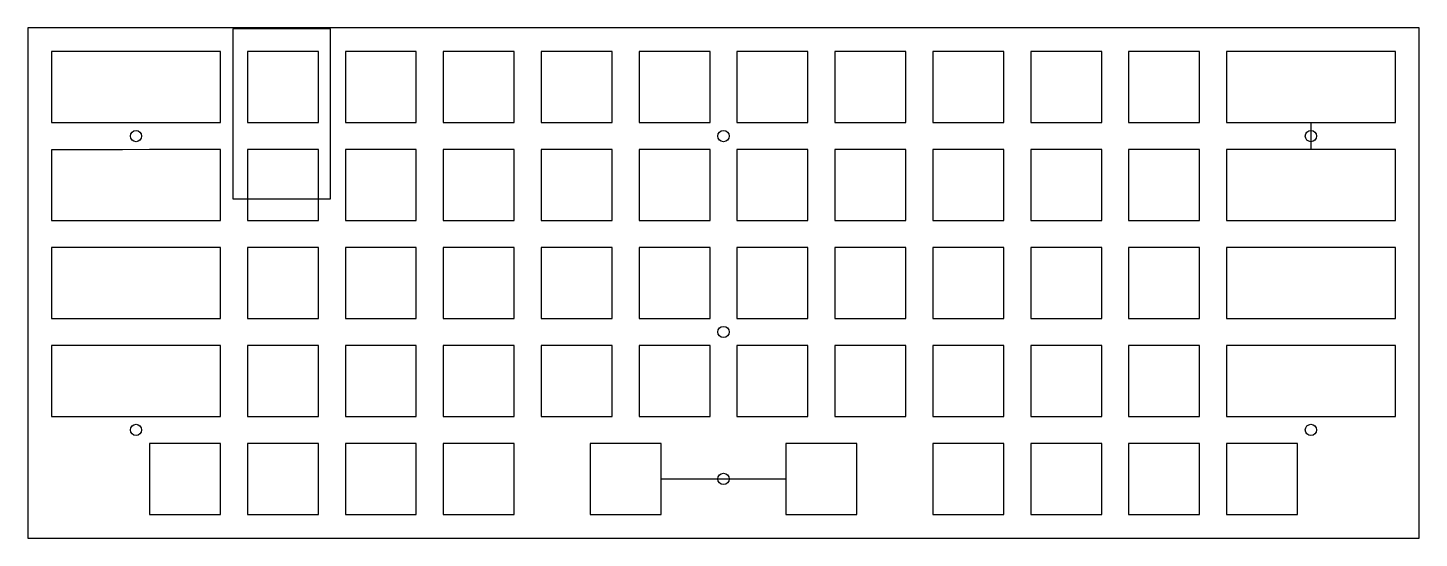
# Model space of a CAD drawing. Header units: millimetres. Extents: x 0 to 271, y 0 to 99.
import ezdxf

# ---------------------------------------------------------------- set-up
doc = ezdxf.new("R2010")
doc.units = ezdxf.units.MM
doc.layers.get('0').update_dxf_attribs({"linetype": 'CONTINUOUS'})

msp = doc.modelspace()

# ---------------------------------------------------------------- linework, layer by layer
for p, q in [((249.74, 80.92), (249.74, 75.67)), ((123.29, 11.62), (147.59, 11.62))]:
    msp.add_line(p, q)
for points in [[(270.79, 99.34), (0.09, 99.34), (0.09, 0.09), (270.79, 0.09)], [(58.96, 99.12), (39.96, 99.12), (39.96, 66.12), (58.96, 66.12)], [(4.72, 80.92), (18.52, 80.92), (23.77, 80.92), (37.57, 80.92), (37.57, 94.72), (23.77, 94.72), (18.52, 94.72), (4.72, 94.72)], [(42.82, 80.92), (56.62, 80.92), (56.62, 94.72), (42.82, 94.72)], [(61.87, 80.92), (75.67, 80.92), (75.67, 94.72), (61.87, 94.72)], [(80.92, 80.92), (94.72, 80.92), (94.72, 94.72), (80.92, 94.72)], [(99.97, 80.92), (113.77, 80.92), (113.77, 94.72), (99.97, 94.72)], [(119.02, 80.92), (132.82, 80.92), (132.82, 94.72), (119.02, 94.72)], [(138.07, 80.92), (151.87, 80.92), (151.87, 94.72), (138.07, 94.72)], [(157.12, 80.92), (170.92, 80.92), (170.92, 94.72), (157.12, 94.72)], [(176.17, 80.92), (189.97, 80.92), (189.97, 94.72), (176.17, 94.72)], [(195.22, 80.92), (209.02, 80.92), (209.02, 94.72), (195.22, 94.72)], [(214.27, 80.92), (228.07, 80.92), (228.07, 94.72), (214.27, 94.72)], [(233.32, 80.92), (247.12, 80.92), (252.37, 80.92), (266.17, 80.92), (266.17, 94.72), (252.37, 94.72), (247.12, 94.72), (233.32, 94.72)], [(4.72, 61.87), (18.52, 61.87), (23.77, 61.87), (37.57, 61.87), (37.57, 75.67), (23.77, 75.67), (18.52, 75.65), (4.72, 75.65)], [(42.82, 61.87), (56.62, 61.87), (56.62, 75.67), (42.82, 75.67)], [(61.87, 61.87), (75.67, 61.87), (75.67, 75.67), (61.87, 75.67)], [(80.92, 61.87), (94.72, 61.87), (94.72, 75.67), (80.92, 75.67)], [(99.97, 61.87), (113.77, 61.87), (113.77, 75.67), (99.97, 75.67)], [(119.02, 61.87), (132.82, 61.87), (132.82, 75.67), (119.02, 75.67)], [(138.07, 61.87), (151.87, 61.87), (151.87, 75.67), (138.07, 75.67)], [(157.12, 61.87), (170.92, 61.87), (170.92, 75.67), (157.12, 75.67)], [(176.17, 61.87), (189.97, 61.87), (189.97, 75.67), (176.17, 75.67)], [(195.22, 61.87), (209.02, 61.87), (209.02, 75.67), (195.22, 75.67)], [(214.27, 61.87), (228.07, 61.87), (228.07, 75.67), (214.27, 75.67)], [(233.32, 61.87), (247.12, 61.87), (252.37, 61.87), (266.17, 61.87), (266.17, 75.67), (252.37, 75.67), (247.12, 75.67), (233.32, 75.67)], [(4.72, 42.82), (18.52, 42.82), (23.77, 42.82), (37.57, 42.82), (37.57, 56.62), (23.77, 56.62), (18.52, 56.62), (4.72, 56.62)], [(42.82, 42.82), (56.62, 42.82), (56.62, 56.62), (42.82, 56.62)], [(61.87, 42.82), (75.67, 42.82), (75.67, 56.62), (61.87, 56.62)], [(80.92, 42.82), (94.72, 42.82), (94.72, 56.62), (80.92, 56.62)], [(99.97, 42.82), (113.77, 42.82), (113.77, 56.62), (99.97, 56.62)], [(119.02, 42.82), (132.82, 42.82), (132.82, 56.62), (119.02, 56.62)], [(138.07, 42.82), (151.87, 42.82), (151.87, 56.62), (138.07, 56.62)], [(157.12, 42.82), (170.92, 42.82), (170.92, 56.62), (157.12, 56.62)], [(176.17, 42.82), (189.97, 42.82), (189.97, 56.62), (176.17, 56.62)], [(195.22, 42.82), (209.02, 42.82), (209.02, 56.62), (195.22, 56.62)], [(214.27, 42.82), (228.07, 42.82), (228.07, 56.62), (214.27, 56.62)], [(233.32, 42.82), (247.12, 42.82), (252.37, 42.82), (266.17, 42.82), (266.17, 56.62), (252.37, 56.62), (247.12, 56.62), (233.32, 56.62)], [(4.72, 23.77), (18.52, 23.77), (23.77, 23.77), (37.57, 23.77), (37.57, 37.57), (23.77, 37.57), (18.52, 37.57), (4.72, 37.57)], [(42.82, 23.77), (56.62, 23.77), (56.62, 37.57), (42.82, 37.57)], [(61.87, 23.77), (75.67, 23.77), (75.67, 37.57), (61.87, 37.57)], [(80.92, 23.77), (94.72, 23.77), (94.72, 37.57), (80.92, 37.57)], [(99.97, 23.77), (113.77, 23.77), (113.77, 37.57), (99.97, 37.57)], [(119.02, 23.77), (132.82, 23.77), (132.82, 37.57), (119.02, 37.57)], [(138.07, 23.77), (151.87, 23.77), (151.87, 37.57), (138.07, 37.57)], [(157.12, 23.77), (170.92, 23.77), (170.92, 37.57), (157.12, 37.57)], [(176.17, 23.77), (189.97, 23.77), (189.97, 37.57), (176.17, 37.57)], [(195.22, 23.77), (209.02, 23.77), (209.02, 37.57), (195.22, 37.57)], [(214.27, 23.77), (228.07, 23.77), (228.07, 37.57), (214.27, 37.57)], [(233.32, 23.77), (247.12, 23.77), (252.37, 23.77), (266.17, 23.77), (266.17, 37.57), (252.37, 37.57), (247.12, 37.57), (233.32, 37.57)], [(23.77, 4.72), (37.57, 4.72), (37.57, 18.52), (23.77, 18.52)], [(42.82, 4.72), (56.62, 4.72), (56.62, 18.52), (42.82, 18.52)], [(61.87, 4.72), (75.67, 4.72), (75.67, 18.52), (61.87, 18.52)], [(80.92, 4.72), (94.72, 4.72), (94.72, 18.52), (80.92, 18.52)], [(109.49, 4.72), (123.29, 4.72), (123.29, 18.52), (109.49, 18.52)], [(147.59, 4.72), (161.39, 4.72), (161.39, 18.52), (147.59, 18.52)], [(176.17, 4.72), (189.97, 4.72), (189.97, 18.52), (176.17, 18.52)], [(195.22, 4.72), (209.02, 4.72), (209.02, 18.52), (195.22, 18.52)], [(214.27, 4.72), (228.07, 4.72), (228.07, 18.52), (214.27, 18.52)], [(233.32, 4.72), (247.12, 4.72), (247.12, 18.52), (233.32, 18.52)]]:
    msp.add_lwpolyline(points, close=True)
for centre in [(21.14, 78.29), (135.44, 78.29), (249.74, 78.29), (135.44, 40.19), (21.14, 21.14), (249.74, 21.14), (135.44, 11.62)]:
    msp.add_circle(centre, 1.1)

doc.saveas('drawing.dxf')
